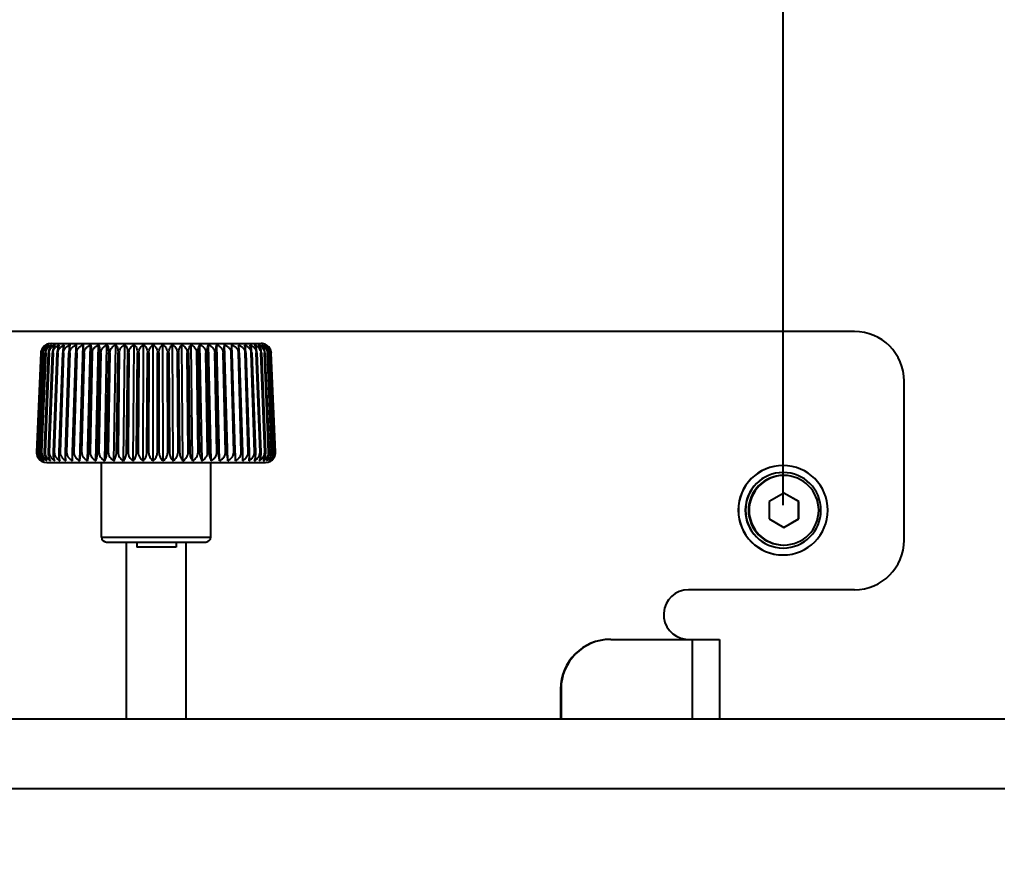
# Model space of a CAD drawing. Header units: millimetres. Extents: x 0 to 841, y 0 to 594.
# Drawn here: x 164.6 to 263, y 356.2 to 440.4 of the extents above; entities that cross this region are included whole.
import ezdxf

# ---------------------------------------------------------------- set-up
doc = ezdxf.new("R2010")
doc.units = ezdxf.units.MM
doc.header["$LTSCALE"] = 46.255
doc.layers.get('0').update_dxf_attribs({"linetype": 'CONTINUOUS'})
doc.layers.add('3_ALL_AXIS', color=7, linetype='CONTINUOUS')
doc.styles.get("Standard").update_dxf_attribs({"font": 'txt', "width": 0.8})
doc.dimstyles.new('DIMSTYLE_2', dxfattribs={"dimtxt": 2.5, "dimasz": 2.5, "dimexe": 2, "dimexo": 0.5, "dimtad": 1, "dimdec": 3, "dimdsep": 46, "dimtxsty": 'STANDARD', "dimblk": 'OPEN', "dimblk1": 'OPEN', "dimblk2": 'OPEN', "dimcen": 0.09, "dimadec": 0, "dimazin": 0, "dimtp": 0.5, "dimtm": 0.5, "dimtfac": 1, "dimtdec": 3, "dimtofl": 0, "dimtmove": 0, "dimatfit": 3, "dimldrblk": 'OPEN', "dimfxl": 1, "dimtolj": 1, "dimarcsym": 0})

# ---------------------------------------------------------------- blocks, each defined once
blk = doc.blocks.new('_OPEN')
at = {"color": 0, "linetype": 'BYBLOCK'}
for p, q in [((0, 0), (-1, 0.2)), ((-1, -0.2), (0, 0)), ((-1, 0), (0, 0))]:
    blk.add_line(p, q, dxfattribs=at)
blk = doc.blocks.new('*D1')
at = {"color": 2, "linetype": 'CONTINUOUS'}
for p, q in [((99.41, 256.965), (99.41, 468.591)), ((241.389, 391.465), (241.389, 468.591)), ((99.41, 466.591), (170.399, 466.591)), ((241.389, 466.591), (170.399, 466.591))]:
    blk.add_line(p, q, dxfattribs=at)
at = {"color": 2, "linetype": 'CONTINUOUS', "xscale": 2.5, "yscale": 2.5, "zscale": 2.5, "rotation": 180}
blk.add_blockref('_OPEN', (99.41, 466.591), dxfattribs=at)
at = {"color": 2, "linetype": 'CONTINUOUS', "xscale": 2.5, "yscale": 2.5, "zscale": 2.5}
blk.add_blockref('_OPEN', (241.389, 466.591), dxfattribs=at)
at = {"color": 2, "linetype": 'CONTINUOUS', "insert": (168.399, 469.716), "char_height": 2.5, "width": 10, "attachment_point": 2, "line_spacing_factor": 0.9}
blk.add_mtext('142\\P[5.6]', dxfattribs=at)
blk = doc.blocks.new('*D7')
at = {"color": 2, "linetype": 'CONTINUOUS'}
for p, q in [((117.517, 436.465), (24.788, 436.465)), ((26.788, 436.465), (26.788, 298.715)), ((26.788, 160.965), (26.788, 298.715)), ((209.211, 160.965), (24.788, 160.965))]:
    blk.add_line(p, q, dxfattribs=at)
at = {"color": 2, "linetype": 'CONTINUOUS', "xscale": 2.5, "yscale": 2.5, "zscale": 2.5}
for p, rotation in [((26.788, 436.465), 90), ((26.788, 160.965), 270)]:
    blk.add_blockref('_OPEN', p, dxfattribs=dict(at, rotation=rotation))
at = {"color": 2, "linetype": 'CONTINUOUS', "insert": (23.663, 297.715), "char_height": 2.5, "width": 12, "attachment_point": 2, "rotation": 90, "line_spacing_factor": 0.9}
blk.add_mtext('275,5\\P[10.8]', dxfattribs=at)

msp = doc.modelspace()

# ---------------------------------------------------------------- linework, layer by layer
at = {"color": 7, "linetype": 'CONTINUOUS'}
for p, q in [((248.57357, 408.96521), (126.06425, 408.96521)), ((167.7257, 407.76521), (188.86324, 407.76521)), ((170.6138, 395.95487), (170.95138, 407.62353)), ((171.39967, 395.95487), (171.70271, 407.62353)), ((172.238, 395.95487), (172.5042, 407.62353)), ((173.12243, 395.95487), (173.34975, 407.62353)), ((174.04622, 395.95487), (174.23294, 407.62353)), ((175.00234, 395.95487), (175.14704, 407.62353)), ((175.98352, 395.95487), (176.08509, 407.62353)), ((176.98229, 395.95487), (177.03996, 407.62353)), ((177.99104, 395.95487), (178.00438, 407.62353)), ((179.0021, 395.95487), (178.971, 407.62353)), ((180.00778, 395.95487), (179.93248, 407.62353)), ((181.00042, 395.95487), (180.88148, 407.62353)), ((181.97246, 395.95487), (181.8108, 407.62353)), ((182.91651, 395.95487), (182.71336, 407.62353)), ((183.82538, 395.95487), (183.58229, 407.62353)), ((184.69217, 395.95487), (184.41097, 407.62353)), ((185.51026, 395.95487), (185.19311, 407.62353)), ((186.27343, 395.95487), (185.92274, 407.62353)), ((166.29071, 396.80883), (166.72747, 406.80883)), ((166.72968, 406.80883), (166.29357, 396.80883)), ((166.34751, 396.80883), (166.78359, 406.80883)), ((166.79678, 406.80883), (166.36463, 396.80883)), ((166.49524, 396.80883), (166.9273, 406.80883)), ((166.95139, 406.80883), (166.52649, 396.80883)), ((166.72747, 406.80883), (166.72968, 406.80883)), ((166.73276, 396.80883), (167.15753, 406.80883)), ((167.19232, 406.80883), (166.7779, 396.80883)), ((166.78359, 406.80883), (166.79678, 406.80883)), ((166.9273, 406.80883), (166.95139, 406.80883)), ((167.05828, 396.80883), (167.47251, 406.80883)), ((167.51775, 406.80883), (167.11697, 396.80883)), ((167.15753, 406.80883), (167.19232, 406.80883)), ((167.46931, 396.80883), (167.86986, 406.80883)), ((167.47251, 406.80883), (167.51775, 406.80883)), ((167.9252, 406.80883), (167.5411, 396.80883)), ((167.86986, 406.80883), (167.9252, 406.80883)), ((167.96273, 396.80883), (168.34654, 406.80883)), ((168.41156, 406.80883), (168.04707, 396.80883)), ((168.34654, 406.80883), (168.41156, 406.80883)), ((168.53477, 396.80883), (168.89894, 406.80883)), ((168.97314, 406.80883), (168.63103, 396.80883)), ((168.89894, 406.80883), (168.97314, 406.80883)), ((169.1811, 396.80883), (169.52284, 406.80883)), ((169.60566, 406.80883), (169.28854, 396.80883)), ((169.52284, 406.80883), (169.60566, 406.80883)), ((169.89678, 396.80883), (170.2135, 406.80883)), ((170.30431, 406.80883), (170.01458, 396.80883)), ((170.2135, 406.80883), (170.30431, 406.80883)), ((170.67637, 396.80883), (170.96565, 406.80883)), ((171.06376, 406.80883), (170.80364, 396.80883)), ((170.96565, 406.80883), (171.06376, 406.80883)), ((171.51395, 396.80883), (171.77359, 406.80883)), ((171.87825, 406.80883), (171.64971, 396.80883)), ((171.77359, 406.80883), (171.87825, 406.80883)), ((172.40312, 396.80883), (172.63115, 406.80883)), ((172.74156, 406.80883), (172.54635, 396.80883)), ((172.63115, 406.80883), (172.74156, 406.80883)), ((173.33714, 396.80883), (173.53182, 406.80883)), ((173.64714, 406.80883), (173.48674, 396.80883)), ((173.53182, 406.80883), (173.64714, 406.80883)), ((174.30888, 396.80883), (174.46873, 406.80883)), ((174.58809, 406.80883), (174.46372, 396.80883)), ((174.46873, 406.80883), (174.58809, 406.80883)), ((175.31095, 396.80883), (175.43475, 406.80883)), ((175.43475, 406.80883), (175.55724, 406.80883)), ((175.55724, 406.80883), (175.46985, 396.80883)), ((176.33573, 396.80883), (176.42255, 406.80883)), ((176.42255, 406.80883), (176.54723, 406.80883)), ((176.54723, 406.80883), (176.49748, 396.80883)), ((177.37542, 396.80883), (177.42458, 406.80883)), ((177.42458, 406.80883), (177.55051, 406.80883)), ((177.55051, 406.80883), (177.53878, 396.80883)), ((178.4221, 396.80883), (178.43324, 406.80883)), ((178.43324, 406.80883), (178.55946, 406.80883)), ((178.55946, 406.80883), (178.58584, 396.80883)), ((179.44084, 406.80883), (179.56639, 406.80883)), ((179.46781, 396.80883), (179.44084, 406.80883)), ((179.56639, 406.80883), (179.63068, 396.80883)), ((180.43972, 406.80883), (180.56364, 406.80883)), ((180.50459, 396.80883), (180.43972, 406.80883)), ((180.56364, 406.80883), (180.66535, 396.80883)), ((181.42227, 406.80883), (181.54362, 406.80883)), ((181.52455, 396.80883), (181.42227, 406.80883)), ((181.54362, 406.80883), (181.68197, 396.80883)), ((182.38102, 406.80883), (182.49887, 406.80883)), ((182.51993, 396.80883), (182.38102, 406.80883)), ((182.49887, 406.80883), (182.67282, 396.80883)), ((183.30866, 406.80883), (183.42212, 406.80883)), ((183.48315, 396.80883), (183.30866, 406.80883)), ((183.42212, 406.80883), (183.63034, 396.80883)), ((184.19815, 406.80883), (184.30635, 406.80883)), ((184.40688, 396.80883), (184.19815, 406.80883)), ((184.30635, 406.80883), (184.54725, 396.80883)), ((185.0427, 406.80883), (185.14483, 406.80883)), ((185.28409, 396.80883), (185.0427, 406.80883)), ((185.14483, 406.80883), (185.41658, 396.80883)), ((185.83589, 406.80883), (185.93117, 406.80883)), ((186.10811, 396.80883), (185.83589, 406.80883)), ((185.93117, 406.80883), (186.2317, 396.80883)), ((186.57169, 406.80883), (186.65939, 406.80883)), ((186.87265, 396.80883), (186.57169, 406.80883)), ((186.65939, 406.80883), (186.98641, 396.80883)), ((187.2445, 406.80883), (187.32394, 406.80883)), ((187.57192, 396.80883), (187.2445, 406.80883)), ((187.32394, 406.80883), (187.67498, 396.80883)), ((187.84919, 406.80883), (187.91978, 406.80883)), ((188.20058, 396.80883), (187.84919, 406.80883)), ((187.91978, 406.80883), (188.29215, 396.80883)), ((188.38116, 406.80883), (188.44237, 406.80883)), ((188.75384, 396.80883), (188.38116, 406.80883)), ((188.44237, 406.80883), (188.83324, 396.80883)), ((188.83637, 406.80883), (188.88772, 406.80883)), ((189.2275, 396.80883), (188.83637, 406.80883)), ((188.88772, 406.80883), (189.29411, 396.80883)), ((189.21135, 406.80883), (189.25245, 406.80883)), ((189.61796, 396.80883), (189.21135, 406.80883)), ((189.25245, 406.80883), (189.67128, 396.80883)), ((189.50324, 406.80883), (189.53378, 406.80883)), ((189.92224, 396.80883), (189.50324, 406.80883)), ((189.53378, 406.80883), (189.96186, 396.80883)), ((189.70983, 406.80883), (189.72958, 406.80883)), ((190.13802, 396.80883), (189.70983, 406.80883)), ((189.72958, 406.80883), (190.16364, 396.80883)), ((189.82954, 406.80883), (189.83835, 406.80883)), ((190.26367, 396.80883), (189.82954, 406.80883)), ((189.83835, 406.80883), (190.27509, 396.80883)), ((190.29822, 396.80883), (189.86146, 406.80883)), ((253.57281, 387.96521), (253.57281, 403.96521)), ((166.29071, 396.80883), (166.29357, 396.80883)), ((166.34751, 396.80883), (166.36463, 396.80883)), ((166.49524, 396.80883), (166.52649, 396.80883)), ((166.73276, 396.80883), (166.7779, 396.80883)), ((167.05828, 396.80883), (167.11697, 396.80883)), ((167.46931, 396.80883), (167.5411, 396.80883)), ((167.96273, 396.80883), (168.04707, 396.80883)), ((168.53477, 396.80883), (168.63103, 396.80883)), ((169.1811, 396.80883), (169.28854, 396.80883)), ((169.89678, 396.80883), (170.01458, 396.80883)), ((170.67637, 396.80883), (170.80364, 396.80883)), ((171.51395, 396.80883), (171.64971, 396.80883)), ((172.40312, 396.80883), (172.54635, 396.80883)), ((173.33714, 396.80883), (173.48674, 396.80883)), ((174.30888, 396.80883), (174.46372, 396.80883)), ((175.31095, 396.80883), (175.46985, 396.80883)), ((176.33573, 396.80883), (176.49748, 396.80883)), ((177.37542, 396.80883), (177.53878, 396.80883)), ((178.4221, 396.80883), (178.58584, 396.80883)), ((179.46781, 396.80883), (179.63068, 396.80883)), ((180.50459, 396.80883), (180.66535, 396.80883)), ((181.52455, 396.80883), (181.68197, 396.80883)), ((182.51993, 396.80883), (182.67282, 396.80883)), ((183.48315, 396.80883), (183.63034, 396.80883)), ((184.40688, 396.80883), (184.54725, 396.80883)), ((185.28409, 396.80883), (185.41658, 396.80883)), ((186.10811, 396.80883), (186.2317, 396.80883)), ((186.87265, 396.80883), (186.98641, 396.80883)), ((187.57192, 396.80883), (187.67498, 396.80883)), ((188.20058, 396.80883), (188.29215, 396.80883)), ((188.75384, 396.80883), (188.83324, 396.80883)), ((189.2275, 396.80883), (189.29411, 396.80883)), ((189.61796, 396.80883), (189.67128, 396.80883)), ((189.92224, 396.80883), (189.96186, 396.80883)), ((190.13802, 396.80883), (190.16364, 396.80883)), ((190.26367, 396.80883), (190.27509, 396.80883)), ((167.28909, 395.76521), (189.29959, 395.76521)), ((241.47589, 392.69726), (239.97612, 391.83123)), ((242.93726, 391.83123), (241.45669, 392.68617)), ((242.97566, 391.83123), (241.47589, 392.69726)), ((239.97612, 391.83123), (239.97612, 390.09918)), ((242.93726, 390.09918), (242.93726, 391.83123)), ((242.97566, 391.83123), (242.93726, 391.83123)), ((242.97566, 390.09918), (242.97566, 391.83123)), ((239.97612, 390.09918), (241.47589, 389.23316)), ((241.45669, 389.24424), (242.93726, 390.09918)), ((241.47589, 389.23316), (242.97566, 390.09918)), ((242.97566, 390.09918), (242.93726, 390.09918)), ((172.79447, 388.26521), (183.79447, 388.26521)), ((173.29448, 387.76521), (183.29446, 387.76521)), ((176.34972, 387.76521), (176.34972, 387.26521)), ((180.31775, 387.76521), (180.31775, 387.26521)), ((180.31775, 387.26521), (176.34972, 387.26521)), ((248.57357, 382.96521), (231.87611, 382.96521)), ((224.04932, 377.96521), (234.99921, 377.96521)), ((231.57616, 377.96521), (231.57616, 377.98327)), ((232.24807, 377.96521), (232.24807, 369.96521)), ((234.99921, 377.96521), (234.99921, 369.96521)), ((219.00645, 372.96521), (219.00645, 369.96521)), ((219.05009, 372.96521), (219.00645, 372.96521)), ((219.05009, 372.96521), (219.05009, 369.96521)), ((120.97522, 369.96521), (394.15741, 369.96521)), ((121.27191, 362.96521), (394.23033, 362.96521))]:
    msp.add_line(p, q, dxfattribs=at)
for centre, radius, start, end in [((248.57314, 403.96563), 4.99962, 359.9951363, 89.9951356), ((167.72569, 406.76521), 1, 90, 146.0674703), ((188.86324, 406.76521), 1, 58.4027778, 90), ((188.87942, 406.77601), 0.98055, 33.9178827, 59.8065526), ((167.28908, 396.76521), 1, 207.4697566, 270), ((189.29985, 396.76521), 1, 270, 332.5302434), ((189.31928, 396.75487), 0.978, 305.1157946, 332.5689546), ((241.37505, 390.96559), 4.49966, 90.0048682, 180.0048529), ((241.38901, 390.96559), 4.49966, 90.0048682, 180.0048529), ((241.38895, 390.96553), 3.79971, 90.0048682, 180.0048529), ((241.4064, 390.96553), 3.79971, 90.0048598, 180.0048505), ((241.38824, 390.96559), 4.49966, 359.9951459, 89.9951331), ((241.40576, 390.96553), 3.79971, 359.9951495, 89.9951402), ((241.40638, 390.9655), 3.49973, 90.0048598, 180.0048505), ((241.37505, 390.96483), 4.49966, 179.9951398, 269.9951392), ((241.38901, 390.96483), 4.49966, 179.9951398, 269.9951392), ((241.38895, 390.96489), 3.79971, 179.9951398, 269.9951392), ((241.4064, 390.96489), 3.79971, 179.9951495, 269.9951402), ((241.40638, 390.96491), 3.49973, 179.9951495, 269.9951402), ((241.38824, 390.96483), 4.49966, 270.0048608, 0.0048602), ((241.40576, 390.96489), 3.79971, 270.0048598, 0.0048505), ((173.29447, 388.26521), 0.5, 180, 269.9999984), ((183.29447, 388.26521), 0.5, 270.0000016, 360), ((248.57314, 387.96478), 4.99962, 270.0048644, 0.0048637), ((231.87653, 380.4652), 2.50007, 90.0095193, 263.0994694), ((224.00612, 372.96563), 4.99962, 90.0048644, 180.0048637), ((224.04975, 372.96563), 4.99962, 90.0048644, 180.0048637), ((231.8777, 380.49334), 2.52812, 263.1498063, 269.3398763)]:
    msp.add_arc(centre, radius, start, end, dxfattribs=at)
for points, knots in [([(166.72968, 406.80883), (166.73363, 406.89937), (166.76621, 407.07598), (166.88062, 407.30962), (167.0401, 407.49468), (167.16769, 407.58647), (167.23325, 407.62353)], [0, 0, 0, 0, 0.27253482, 0.53186607, 0.77352165, 1, 1, 1, 1]), ([(167.23325, 407.62353), (167.17429, 407.58598), (167.05944, 407.49238), (166.91801, 407.30677), (166.81669, 407.07375), (166.78752, 406.89912), (166.78359, 406.80883)], [0, 0, 0, 0, 0.21737228, 0.45600947, 0.71897166, 1, 1, 1, 1]), ([(166.79678, 406.80883), (166.8007, 406.89953), (166.82719, 407.03475), (166.89897, 407.19848), (166.98844, 407.34401), (167.12906, 407.49603), (167.26457, 407.58673), (167.3343, 407.62353)], [0, 0, 0, 0, 0.26705189, 0.39751846, 0.52463528, 0.7680786, 1, 1, 1, 1]), ([(167.3343, 407.62353), (167.28056, 407.58552), (167.17598, 407.49037), (167.04887, 407.30454), (166.95774, 407.07214), (166.93119, 406.89893), (166.9273, 406.80883)], [0, 0, 0, 0, 0.21001355, 0.44634561, 0.71226693, 1, 1, 1, 1]), ([(166.95139, 406.80883), (166.95525, 406.89968), (166.99197, 407.07886), (167.1221, 407.31294), (167.30286, 407.49705), (167.44535, 407.58694), (167.51877, 407.62353)], [0, 0, 0, 0, 0.26257607, 0.51780789, 0.76312163, 1, 1, 1, 1]), ([(167.51877, 407.62353), (167.47065, 407.58493), (167.37731, 407.48804), (167.26553, 407.30221), (167.18514, 407.07056), (167.16135, 406.89874), (167.15753, 406.80883)], [0, 0, 0, 0, 0.2020661, 0.43604722, 0.70518434, 1, 1, 1, 1]), ([(167.19232, 406.80883), (167.19422, 406.8546), (167.20573, 406.94577), (167.25768, 407.11951), (167.37095, 407.3144), (167.5602, 407.49787), (167.70864, 407.5871), (167.78525, 407.62353)], [0, 0, 0, 0, 0.12999994, 0.25928293, 0.51270747, 0.75928251, 1, 1, 1, 1]), ([(167.78525, 407.62353), (167.74316, 407.58419), (167.66206, 407.48542), (167.56641, 407.29985), (167.49719, 407.06906), (167.47623, 406.89856), (167.47251, 406.80883)], [0, 0, 0, 0, 0.19375562, 0.42542552, 0.69794143, 1, 1, 1, 1]), ([(167.51775, 406.80883), (167.51959, 406.85462), (167.53131, 406.94592), (167.58499, 407.12014), (167.70283, 407.31549), (167.89908, 407.49855), (168.05245, 407.58722), (168.13171, 407.62353)], [0, 0, 0, 0, 0.12825699, 0.25608688, 0.50820681, 0.7559905, 1, 1, 1, 1]), ([(168.13171, 407.62353), (168.09609, 407.58329), (168.02822, 407.48264), (167.94926, 407.29762), (167.8915, 407.06772), (167.87345, 406.8984), (167.86986, 406.80883)], [0, 0, 0, 0, 0.18534948, 0.41486263, 0.69080526, 1, 1, 1, 1]), ([(167.9252, 406.80883), (167.92696, 406.85462), (167.93879, 406.94604), (167.99377, 407.12064), (168.11517, 407.31635), (168.31691, 407.49906), (168.47415, 407.58732), (168.55551, 407.62353)], [0, 0, 0, 0, 0.12689787, 0.25358885, 0.50468507, 0.75341683, 1, 1, 1, 1]), ([(168.55551, 407.62353), (168.52687, 407.58222), (168.47315, 407.47986), (168.41118, 407.2956), (168.36508, 407.06655), (168.34998, 406.89825), (168.34654, 406.80883)], [0, 0, 0, 0, 0.17738714, 0.40499662, 0.68418619, 1, 1, 1, 1]), ([(168.41156, 406.80883), (168.41323, 406.85463), (168.42507, 406.94611), (168.4671, 407.07762), (168.53064, 407.19992), (168.63903, 407.3471), (168.81055, 407.49955), (168.97055, 407.58738), (169.05344, 407.62353)], [0, 0, 0, 0, 0.12582673, 0.2515952, 0.37718498, 0.50250456, 0.75173021, 1, 1, 1, 1]), ([(169.05344, 407.62353), (169.03236, 407.58109), (168.99354, 407.47737), (168.94864, 407.29393), (168.91431, 407.06562), (168.90219, 406.89813), (168.89894, 406.80883)], [0, 0, 0, 0, 0.17047603, 0.39654052, 0.67854077, 1, 1, 1, 1]), ([(168.97314, 406.80883), (168.97471, 406.85462), (168.98646, 406.94615), (169.02874, 407.0777), (169.09286, 407.20001), (169.20246, 407.34731), (169.37612, 407.49979), (169.53784, 407.58742), (169.62169, 407.62353)], [0, 0, 0, 0, 0.12522726, 0.25047515, 0.37571026, 0.50089077, 0.75052173, 1, 1, 1, 1]), ([(169.62169, 407.62353), (169.60883, 407.58008), (169.58535, 407.47551), (169.55749, 407.29272), (169.535, 407.06495), (169.52589, 406.89803), (169.52284, 406.80883)], [0, 0, 0, 0, 0.16533273, 0.39029166, 0.67436786, 1, 1, 1, 1]), ([(169.60566, 406.80883), (169.60711, 406.85462), (169.61869, 406.94616), (169.66088, 407.07773), (169.72508, 407.20006), (169.83501, 407.34742), (170.00941, 407.49991), (170.17175, 407.58745), (170.25595, 407.62353)], [0, 0, 0, 0, 0.12501962, 0.25005905, 0.37513823, 0.50024886, 0.75002975, 1, 1, 1, 1]), ([(170.25595, 407.62353), (170.25185, 407.57949), (170.24386, 407.47454), (170.22778, 407.20305), (170.21877, 406.97547), (170.2135, 406.80883)], [0, 0, 0, 0, 0.16262021, 0.38696793, 1, 1, 1, 1]), ([(170.30431, 406.80883), (170.30563, 406.85461), (170.31694, 406.94612), (170.3587, 407.0777), (170.42247, 407.20004), (170.53182, 407.34739), (170.70554, 407.4999), (170.86742, 407.58745), (170.95138, 407.62353)], [0, 0, 0, 0, 0.12518866, 0.25032651, 0.37543951, 0.50053308, 0.75018819, 1, 1, 1, 1]), ([(170.95138, 407.62353), (170.95624, 407.57957), (170.96381, 407.47461), (170.97001, 407.29206), (170.97124, 407.0645), (170.96823, 406.89792), (170.96565, 406.80883)], [0, 0, 0, 0, 0.16274098, 0.38699463, 0.67203705, 1, 1, 1, 1]), ([(171.06376, 406.80883), (171.06495, 406.85459), (171.07589, 406.94604), (171.1169, 407.07761), (171.17973, 407.19995), (171.28761, 407.34723), (171.45925, 407.49977), (171.61956, 407.58743), (171.70271, 407.62353)], [0, 0, 0, 0, 0.12574032, 0.25128707, 0.37662847, 0.50176439, 0.75102375, 1, 1, 1, 1]), ([(171.70271, 407.62353), (171.71626, 407.58028), (171.73939, 407.47571), (171.76268, 407.29268), (171.77583, 407.06473), (171.7759, 406.89791), (171.77359, 406.80883)], [0, 0, 0, 0, 0.16571434, 0.39040661, 0.67416959, 1, 1, 1, 1]), ([(171.87825, 406.80883), (171.87929, 406.85457), (171.88978, 406.94593), (171.9297, 407.07745), (171.99111, 407.1998), (172.09662, 407.34694), (172.26479, 407.4995), (172.42246, 407.58739), (172.5042, 407.62353)], [0, 0, 0, 0, 0.12667628, 0.25294568, 0.37871414, 0.50395516, 0.75254875, 1, 1, 1, 1]), ([(172.5042, 407.62353), (172.52585, 407.58137), (172.56442, 407.47773), (172.60488, 407.2939), (172.63002, 407.06527), (172.63318, 406.89794), (172.63115, 406.80883)], [0, 0, 0, 0, 0.17107674, 0.396732, 0.67823134, 1, 1, 1, 1]), ([(172.74156, 406.80883), (172.74246, 406.85454), (172.75241, 406.94577), (172.79092, 407.07725), (172.85042, 407.19959), (172.9527, 407.34652), (173.11603, 407.4991), (173.26999, 407.58732), (173.34975, 407.62353)], [0, 0, 0, 0, 0.12799846, 0.25530861, 0.3817087, 0.50712294, 0.75478187, 1, 1, 1, 1]), ([(173.34975, 407.62353), (173.37886, 407.58254), (173.43239, 407.48035), (173.49012, 407.29559), (173.52726, 407.06609), (173.53355, 406.898), (173.53182, 406.80883)], [0, 0, 0, 0, 0.1782093, 0.40530737, 0.68381677, 1, 1, 1, 1]), ([(173.64714, 406.80883), (173.64787, 406.85451), (173.65721, 406.94559), (173.69401, 407.07699), (173.75114, 407.19931), (173.84935, 407.34595), (174.00651, 407.49853), (174.15571, 407.58723), (174.23294, 407.62353)], [0, 0, 0, 0, 0.1297081, 0.25838169, 0.38562526, 0.51128822, 0.7577469, 1, 1, 1, 1]), ([(174.23294, 407.62353), (174.26892, 407.58361), (174.33662, 407.48325), (174.41162, 407.29765), (174.46072, 407.06717), (174.47015, 406.89809), (174.46873, 406.80883)], [0, 0, 0, 0, 0.18636903, 0.41531377, 0.69042011, 1, 1, 1, 1]), ([(174.58809, 406.80883), (174.58921, 406.89934), (174.62129, 407.0787), (174.74853, 407.31352), (174.92941, 407.49771), (175.07287, 407.58709), (175.14704, 407.62353)], [0, 0, 0, 0, 0.26169946, 0.51568375, 0.76106725, 1, 1, 1, 1]), ([(175.14704, 407.62353), (175.23903, 407.53878), (175.32658, 407.39101), (175.38966, 407.19589), (175.42616, 407.02977), (175.43586, 406.8982), (175.43475, 406.80883)], [0, 0, 0, 0, 0.4242685, 0.55564192, 0.69682455, 1, 1, 1, 1]), ([(175.55724, 406.80883), (175.55764, 406.85445), (175.56554, 406.94516), (175.59808, 407.07634), (175.64916, 407.19859), (175.73689, 407.3444), (175.87785, 407.49682), (176.0145, 407.58692), (176.08509, 407.62353)], [0, 0, 0, 0, 0.13428192, 0.26666189, 0.3962588, 0.52268376, 0.76597901, 1, 1, 1, 1]), ([(176.08509, 407.62353), (176.13343, 407.58521), (176.22656, 407.48877), (176.335, 407.30236), (176.40758, 407.06992), (176.42332, 406.89834), (176.42255, 406.80883)], [0, 0, 0, 0, 0.20337206, 0.43678782, 0.70487199, 1, 1, 1, 1]), ([(176.54723, 406.80883), (176.54768, 406.89897), (176.57438, 407.07574), (176.6849, 407.3103), (176.8445, 407.49558), (176.97343, 407.5867), (177.03996, 407.62353)], [0, 0, 0, 0, 0.27148597, 0.52928012, 0.77097758, 1, 1, 1, 1]), ([(177.03996, 407.62353), (177.09388, 407.58576), (177.19821, 407.4911), (177.32228, 407.30475), (177.40615, 407.0715), (177.42502, 406.8985), (177.42458, 406.80883)], [0, 0, 0, 0, 0.21139637, 0.44720555, 0.71202115, 1, 1, 1, 1]), ([(177.55051, 406.80883), (177.55062, 406.89879), (177.57439, 407.07412), (177.67521, 407.30832), (177.82213, 407.49411), (177.94236, 407.58641), (178.00438, 407.62353)], [0, 0, 0, 0, 0.27737904, 0.53759739, 0.77713784, 1, 1, 1, 1]), ([(178.00438, 407.62353), (178.06348, 407.5862), (178.17804, 407.49308), (178.31673, 407.30704), (178.41139, 407.07313), (178.43334, 406.89868), (178.43324, 406.80883)], [0, 0, 0, 0, 0.21878466, 0.45695624, 0.71879806, 1, 1, 1, 1]), ([(178.55946, 406.80883), (178.55922, 406.89861), (178.57995, 407.07248), (178.67036, 407.30614), (178.80334, 407.49233), (178.91392, 407.58604), (178.971, 407.62353)], [0, 0, 0, 0, 0.28385698, 0.54684927, 0.78408509, 1, 1, 1, 1]), ([(178.971, 407.62353), (179.03488, 407.58653), (179.1587, 407.49473), (179.31085, 407.30914), (179.41565, 407.07478), (179.4406, 406.89886), (179.44084, 406.80883)], [0, 0, 0, 0, 0.22542272, 0.46584682, 0.72505309, 1, 1, 1, 1]), ([(179.56639, 406.80883), (179.56581, 406.89844), (179.58344, 407.07086), (179.66284, 407.3038), (179.78078, 407.4902), (179.88074, 407.58556), (179.93248, 407.62353)], [0, 0, 0, 0, 0.29080429, 0.55689555, 0.79174596, 1, 1, 1, 1]), ([(179.93248, 407.62353), (180.00069, 407.5868), (180.13283, 407.49609), (180.29713, 407.31103), (180.4113, 407.07637), (180.43913, 406.89905), (180.43972, 406.80883)], [0, 0, 0, 0, 0.23125911, 0.47376669, 0.73069031, 1, 1, 1, 1]), ([(180.56364, 406.80883), (180.56273, 406.89828), (180.57721, 407.06932), (180.64518, 407.30139), (180.74712, 407.48774), (180.83548, 407.58494), (180.88148, 407.62353)], [0, 0, 0, 0, 0.29804532, 0.56750191, 0.79997307, 1, 1, 1, 1]), ([(180.88148, 407.62353), (180.95356, 407.587), (181.09305, 407.49723), (181.23763, 407.34475), (181.3277, 407.19875), (181.38012, 407.07648), (181.4136, 406.94525), (181.4218, 406.85447), (181.42227, 406.80883)], [0, 0, 0, 0, 0.23591976, 0.47992527, 0.60616668, 0.73521999, 0.86675424, 1, 1, 1, 1]), ([(181.54362, 406.80883), (181.54238, 406.89815), (181.55385, 407.06822), (181.62256, 407.35186), (181.72356, 407.53737), (181.8108, 407.62353)], [0, 0, 0, 0, 0.30612804, 0.57982489, 1, 1, 1, 1]), ([(181.8108, 407.62353), (181.88627, 407.58715), (182.03216, 407.498), (182.2166, 407.31419), (182.32442, 407.11905), (182.37144, 406.94548), (182.38038, 406.85449), (182.38102, 406.80883)], [0, 0, 0, 0, 0.24030921, 0.4860944, 0.73925073, 0.86899119, 1, 1, 1, 1]), ([(182.49887, 406.80883), (182.49732, 406.89805), (182.50549, 407.06671), (182.54982, 407.29679), (182.61793, 407.48208), (182.68007, 407.5832), (182.71336, 407.62353)], [0, 0, 0, 0, 0.31231174, 0.58881015, 0.81697404, 1, 1, 1, 1]), ([(182.71336, 407.62353), (182.79167, 407.58727), (182.9429, 407.49878), (183.10268, 407.3462), (183.20262, 407.19943), (183.26075, 407.0771), (183.29827, 406.94567), (183.30786, 406.85453), (183.30866, 406.80883)], [0, 0, 0, 0, 0.24352837, 0.49049872, 0.61605265, 0.74293294, 0.8710222, 1, 1, 1, 1]), ([(183.42212, 406.80883), (183.42027, 406.89797), (183.42531, 407.06573), (183.45765, 407.29487), (183.50846, 407.47925), (183.55609, 407.58208), (183.58229, 407.62353)], [0, 0, 0, 0, 0.3185675, 0.59833924, 0.82480663, 1, 1, 1, 1]), ([(183.58229, 407.62353), (183.66291, 407.58735), (183.81848, 407.49928), (183.98391, 407.3467), (184.08758, 407.19968), (184.1479, 407.07734), (184.18702, 406.94584), (184.19719, 406.85455), (184.19815, 406.80883)], [0, 0, 0, 0, 0.24619753, 0.49426249, 0.6195989, 0.74572139, 0.8725768, 1, 1, 1, 1]), ([(184.30635, 406.80883), (184.30421, 406.89792), (184.30613, 407.06502), (184.32647, 407.29336), (184.36005, 407.47683), (184.39248, 407.58091), (184.41097, 407.62353)], [0, 0, 0, 0, 0.3236053, 0.60611623, 0.83132596, 1, 1, 1, 1]), ([(184.41097, 407.62353), (184.49334, 407.58741), (184.6522, 407.49963), (184.82192, 407.34707), (184.92848, 407.19987), (184.99052, 407.07752), (185.03091, 406.94598), (185.04159, 406.85458), (185.0427, 406.80883)], [0, 0, 0, 0, 0.24814479, 0.4970371, 0.62222831, 0.74780182, 0.87374428, 1, 1, 1, 1]), ([(185.14483, 406.80883), (185.14241, 406.89791), (185.14124, 407.0646), (185.14962, 407.29236), (185.16606, 407.47515), (185.18297, 407.57993), (185.19311, 407.62353)], [0, 0, 0, 0, 0.32693277, 0.61133735, 0.83578992, 1, 1, 1, 1]), ([(185.19311, 407.62353), (185.27665, 407.58744), (185.43772, 407.49984), (185.61036, 407.34731), (185.71893, 407.19999), (185.7822, 407.07765), (185.82355, 406.94608), (185.83465, 406.8546), (185.83589, 406.80883)], [0, 0, 0, 0, 0.24939211, 0.49884224, 0.62395398, 0.7491805, 0.87452628, 1, 1, 1, 1]), ([(185.93117, 406.80883), (185.92616, 406.97536), (185.92105, 407.20285), (185.92011, 407.47446), (185.92145, 407.57945), (185.92274, 407.62353)], [0, 0, 0, 0, 0.61342787, 0.83765662, 1, 1, 1, 1]), ([(185.92274, 407.62353), (186.00687, 407.58745), (186.16906, 407.49992), (186.34322, 407.34742), (186.45291, 407.20006), (186.51691, 407.07772), (186.55889, 406.94614), (186.57032, 406.85461), (186.57169, 406.80883)], [0, 0, 0, 0, 0.24995573, 0.49969357, 0.62478702, 0.74986333, 0.87492473, 1, 1, 1, 1]), ([(186.65939, 406.80883), (186.65647, 406.89798), (186.64918, 407.06469), (186.6338, 407.29225), (186.61616, 407.47481), (186.60196, 407.57966), (186.59431, 407.62353)], [0, 0, 0, 0, 0.32723908, 0.61209139, 0.83662104, 1, 1, 1, 1]), ([(186.59431, 407.62353), (186.67844, 407.58744), (186.84066, 407.49988), (187.01493, 407.3474), (187.12484, 407.20005), (187.18907, 407.07773), (187.23134, 406.94616), (187.243, 406.85462), (187.2445, 406.80883)], [0, 0, 0, 0, 0.2498452, 0.499601, 0.62473477, 0.74985446, 0.87494103, 1, 1, 1, 1]), ([(187.32394, 406.80883), (187.32081, 406.89806), (187.31049, 407.06518), (187.28327, 407.29314), (187.2486, 407.47616), (187.21894, 407.58045), (187.20272, 407.62353)], [0, 0, 0, 0, 0.32417046, 0.60752328, 0.8328677, 1, 1, 1, 1]), ([(187.20272, 407.62353), (187.28625, 407.58741), (187.44741, 407.49971), (187.62038, 407.34725), (187.72961, 407.19999), (187.79356, 407.07768), (187.83578, 406.94614), (187.84758, 406.85463), (187.84919, 406.80883)], [0, 0, 0, 0, 0.24906129, 0.49856722, 0.62379807, 0.74915469, 0.87457659, 1, 1, 1, 1]), ([(187.91978, 406.80883), (187.91646, 406.89818), (187.90314, 407.06596), (187.86409, 407.29455), (187.81236, 407.47831), (187.76751, 407.58154), (187.74333, 407.62353)], [0, 0, 0, 0, 0.31934981, 0.60029694, 0.82693062, 1, 1, 1, 1]), ([(187.74333, 407.62353), (187.82568, 407.58736), (187.98469, 407.49942), (188.15496, 407.34697), (188.2626, 407.19986), (188.32578, 407.07757), (188.36761, 406.94609), (188.37946, 406.85463), (188.38116, 406.80883)], [0, 0, 0, 0, 0.24760435, 0.4965906, 0.62198074, 0.74776571, 0.87382836, 1, 1, 1, 1]), ([(188.44237, 406.80883), (188.43887, 406.89831), (188.42258, 407.06699), (188.3718, 407.29638), (188.30301, 407.48095), (188.24353, 407.58266), (188.21203, 407.62353)], [0, 0, 0, 0, 0.3132554, 0.59118243, 0.8195157, 1, 1, 1, 1]), ([(188.21203, 407.62353), (188.29262, 407.58728), (188.44844, 407.49887), (188.64817, 407.31603), (188.76827, 407.12045), (188.82278, 406.946), (188.83458, 406.85462), (188.83637, 406.80883)], [0, 0, 0, 0, 0.24563831, 0.49402253, 0.74549545, 0.87260447, 1, 1, 1, 1]), ([(188.88772, 406.80883), (188.88407, 406.89847), (188.86485, 407.06824), (188.80248, 407.2985), (188.71679, 407.48377), (188.64351, 407.58367), (188.60525, 407.62353)], [0, 0, 0, 0, 0.30638102, 0.58096383, 0.81131647, 1, 1, 1, 1]), ([(188.60525, 407.62353), (188.68352, 407.58718), (188.83504, 407.4983), (189.02867, 407.31508), (189.1448, 407.1199), (189.19784, 406.94587), (189.20949, 406.85461), (189.21135, 406.80883)], [0, 0, 0, 0, 0.24277984, 0.49011104, 0.74271846, 0.8710918, 1, 1, 1, 1]), ([(189.25245, 406.80883), (189.24869, 406.89863), (189.22643, 407.06989), (189.13559, 407.35584), (189.01655, 407.53896), (188.92, 407.62353)], [0, 0, 0, 0, 0.29991743, 0.57175704, 1, 1, 1, 1]), ([(188.92, 407.62353), (188.9954, 407.58704), (189.14158, 407.49759), (189.32761, 407.31376), (189.46168, 407.07962), (189.49943, 406.89976), (189.50324, 406.80883)], [0, 0, 0, 0, 0.23939894, 0.48562962, 0.73987502, 1, 1, 1, 1]), ([(189.53378, 406.80883), (189.52993, 406.89882), (189.50502, 407.07119), (189.42028, 407.30315), (189.30226, 407.48901), (189.2043, 407.58518), (189.15389, 407.62353)], [0, 0, 0, 0, 0.29194882, 0.55977314, 0.79469479, 1, 1, 1, 1]), ([(189.15389, 407.62353), (189.22589, 407.58686), (189.36569, 407.4967), (189.5117, 407.34454), (189.60448, 407.19875), (189.65975, 407.0766), (189.69682, 406.9455), (189.70787, 406.85457), (189.70983, 406.80883)], [0, 0, 0, 0, 0.23470897, 0.47901288, 0.60572363, 0.73524219, 0.86700466, 1, 1, 1, 1]), ([(189.72958, 406.80883), (189.72566, 406.899), (189.69805, 407.07278), (189.60277, 407.30545), (189.46981, 407.49121), (189.361, 407.58572), (189.30512, 407.62353)], [0, 0, 0, 0, 0.28499649, 0.54969998, 0.78696395, 1, 1, 1, 1]), ([(189.30512, 407.62353), (189.37324, 407.58663), (189.50571, 407.49549), (189.67216, 407.31071), (189.79168, 407.07689), (189.8256, 406.89947), (189.82954, 406.80883)], [0, 0, 0, 0, 0.22992336, 0.47276706, 0.73073469, 1, 1, 1, 1]), ([(189.83835, 406.80883), (189.8344, 406.89919), (189.80422, 407.0744), (189.69901, 407.30762), (189.55217, 407.4931), (189.43349, 407.58614), (189.37256, 407.62353)], [0, 0, 0, 0, 0.27848563, 0.54034712, 0.77987698, 1, 1, 1, 1]), ([(166.89582, 407.32316), (166.84648, 407.24977), (166.76505, 407.08417), (166.73156, 406.9024), (166.72747, 406.80883)], [0, 0, 0, 0, 0.48562769, 1, 1, 1, 1]), ([(189.69312, 407.32316), (189.74246, 407.24977), (189.82389, 407.08417), (189.85737, 406.9024), (189.86146, 406.80883)], [0, 0, 0, 0, 0.48562769, 1, 1, 1, 1]), ([(166.40162, 396.30432), (166.36267, 396.37933), (166.30236, 396.54444), (166.28682, 396.71976), (166.29071, 396.80883)], [0, 0, 0, 0, 0.48664585, 1, 1, 1, 1]), ([(166.29357, 396.80883), (166.28962, 396.71828), (166.30673, 396.53959), (166.40048, 396.29713), (166.54336, 396.09934), (166.66258, 395.99723), (166.72473, 395.95487)], [0, 0, 0, 0, 0.27280221, 0.53209432, 0.77361382, 1, 1, 1, 1]), ([(166.72473, 395.95487), (166.66921, 395.9978), (166.56294, 396.10183), (166.43824, 396.29996), (166.35751, 396.54154), (166.34357, 396.71841), (166.34751, 396.80883)], [0, 0, 0, 0, 0.2176191, 0.45645143, 0.71936807, 1, 1, 1, 1]), ([(166.36463, 396.80883), (166.36071, 396.71818), (166.37544, 396.58135), (166.43295, 396.41242), (166.50962, 396.2604), (166.63674, 396.09785), (166.76407, 395.99692), (166.83043, 395.95487)], [0, 0, 0, 0, 0.26759978, 0.39808833, 0.52512214, 0.76827896, 1, 1, 1, 1]), ([(166.83043, 395.95487), (166.78014, 395.99834), (166.68426, 396.10395), (166.57377, 396.30212), (166.50296, 396.5429), (166.49134, 396.71849), (166.49524, 396.80883)], [0, 0, 0, 0, 0.2107007, 0.44756347, 0.71337271, 1, 1, 1, 1]), ([(166.52649, 396.80883), (166.52263, 396.71808), (166.54397, 396.5369), (166.65398, 396.2937), (166.81874, 396.09671), (166.95326, 395.99668), (167.02338, 395.95487)], [0, 0, 0, 0, 0.26328366, 0.51841448, 0.76335607, 1, 1, 1, 1]), ([(167.02338, 395.95487), (166.97873, 395.999), (166.89418, 396.10633), (166.79872, 396.3043), (166.73822, 396.54418), (166.72893, 396.71856), (166.73276, 396.80883)], [0, 0, 0, 0, 0.20341777, 0.438351, 0.70722897, 1, 1, 1, 1]), ([(166.7779, 396.80883), (166.77601, 396.76307), (166.77994, 396.6714), (166.81738, 396.49455), (166.91426, 396.29218), (167.08799, 396.09579), (167.22872, 395.99649), (167.30211, 395.95487)], [0, 0, 0, 0, 0.13052747, 0.26005572, 0.51334666, 0.75951137, 1, 1, 1, 1]), ([(167.30211, 395.95487), (167.26351, 395.9998), (167.19123, 396.1089), (167.11143, 396.30641), (167.06149, 396.54533), (167.05454, 396.71861), (167.05828, 396.80883)], [0, 0, 0, 0, 0.19602366, 0.4291512, 0.70116269, 1, 1, 1, 1]), ([(167.11697, 396.80883), (167.11513, 396.76306), (167.11951, 396.67125), (167.15912, 396.49392), (167.26108, 396.29101), (167.44239, 396.09505), (167.58834, 395.99635), (167.6645, 395.95487)], [0, 0, 0, 0, 0.12877442, 0.25683725, 0.50880625, 0.75618662, 1, 1, 1, 1]), ([(167.6645, 395.95487), (167.6324, 396.00073), (167.57329, 396.11151), (167.50953, 396.30835), (167.4703, 396.54632), (167.4657, 396.71865), (167.46931, 396.80883)], [0, 0, 0, 0, 0.18886755, 0.42039637, 0.69545881, 1, 1, 1, 1]), ([(167.5411, 396.80883), (167.53934, 396.76305), (167.54412, 396.67113), (167.57542, 396.53722), (167.62842, 396.41111), (167.72321, 396.25752), (167.87926, 396.09437), (168.02938, 395.99624), (168.10779, 395.95487)], [0, 0, 0, 0, 0.12726202, 0.25405863, 0.38018733, 0.50556914, 0.75375342, 1, 1, 1, 1]), ([(168.10779, 395.95487), (168.0827, 396.00175), (168.03751, 396.11396), (167.98997, 396.31001), (167.96155, 396.54711), (167.95927, 396.71867), (167.96273, 396.80883)], [0, 0, 0, 0, 0.18240306, 0.41262261, 0.69045198, 1, 1, 1, 1]), ([(168.04707, 396.80883), (168.0454, 396.76304), (168.05055, 396.67102), (168.08296, 396.53706), (168.13752, 396.41092), (168.23501, 396.25713), (168.39518, 396.09397), (168.5485, 395.99617), (168.6286, 395.95487)], [0, 0, 0, 0, 0.12618716, 0.25210886, 0.37768551, 0.50289415, 0.75183189, 1, 1, 1, 1]), ([(168.6286, 395.95487), (168.61106, 396.00274), (168.58035, 396.11601), (168.54906, 396.31129), (168.53147, 396.54768), (168.53149, 396.71867), (168.53477, 396.80883)], [0, 0, 0, 0, 0.17714705, 0.40640935, 0.68650101, 1, 1, 1, 1]), ([(168.63103, 396.80883), (168.62946, 396.76302), (168.63495, 396.67093), (168.66821, 396.53693), (168.7239, 396.41079), (168.82328, 396.25687), (168.98627, 396.09371), (169.14174, 395.99612), (169.22298, 395.95487)], [0, 0, 0, 0, 0.12545843, 0.2508052, 0.37603699, 0.50115223, 0.75060537, 1, 1, 1, 1]), ([(169.22298, 395.95487), (169.21349, 396.00352), (169.19758, 396.1174), (169.18249, 396.31212), (169.17571, 396.548), (169.17802, 396.71866), (169.1811, 396.80883)], [0, 0, 0, 0, 0.17360974, 0.40230752, 0.68393945, 1, 1, 1, 1]), ([(169.28854, 396.80883), (169.28708, 396.76301), (169.29286, 396.67088), (169.32669, 396.53687), (169.38308, 396.41074), (169.48353, 396.25677), (169.648, 396.09362), (169.80458, 395.99611), (169.8864, 395.95487)], [0, 0, 0, 0, 0.12507566, 0.25013716, 0.37520436, 0.50028614, 0.75001339, 1, 1, 1, 1]), ([(169.8864, 395.95487), (169.88531, 396.00388), (169.88428, 396.11797), (169.88588, 396.40267), (169.89138, 396.6383), (169.89678, 396.80883)], [0, 0, 0, 0, 0.172184, 0.40072967, 1, 1, 1, 1]), ([(170.01458, 396.80883), (170.01325, 396.763), (170.01927, 396.67085), (170.05342, 396.53686), (170.11005, 396.41074), (170.21074, 396.25679), (170.37535, 396.09367), (170.53198, 395.99612), (170.6138, 395.95487)], [0, 0, 0, 0, 0.12504054, 0.25011447, 0.3752188, 0.50034073, 0.75009965, 1, 1, 1, 1]), ([(170.6138, 395.95487), (170.62118, 396.00373), (170.63502, 396.11767), (170.65222, 396.31219), (170.66694, 396.54789), (170.67376, 396.71858), (170.67637, 396.80883)], [0, 0, 0, 0, 0.17302942, 0.4018299, 0.68380867, 1, 1, 1, 1]), ([(170.80364, 396.80883), (170.80245, 396.76299), (170.80867, 396.67086), (170.84284, 396.5369), (170.89927, 396.4108), (170.99938, 396.25694), (171.16279, 396.09385), (171.31841, 395.99616), (171.39967, 395.95487)], [0, 0, 0, 0, 0.12535258, 0.25073258, 0.37606673, 0.50129638, 0.75084499, 1, 1, 1, 1]), ([(171.39967, 395.95487), (171.41525, 396.0031), (171.44384, 396.11654), (171.47715, 396.31143), (171.50257, 396.54746), (171.5116, 396.71851), (171.51395, 396.80883)], [0, 0, 0, 0, 0.17602112, 0.40547147, 0.68624671, 1, 1, 1, 1]), ([(171.64971, 396.80883), (171.64866, 396.76298), (171.65504, 396.67088), (171.70008, 396.49286), (171.81127, 396.28955), (172.00428, 396.0943), (172.15788, 395.99622), (172.238, 395.95487)], [0, 0, 0, 0, 0.12610534, 0.2521784, 0.50278206, 0.75206627, 1, 1, 1, 1]), ([(172.238, 395.95487), (172.26132, 396.0022), (172.30439, 396.11473), (172.35379, 396.31023), (172.38985, 396.54681), (172.40106, 396.71844), (172.40312, 396.80883)], [0, 0, 0, 0, 0.18084406, 0.41132135, 0.69010071, 1, 1, 1, 1]), ([(172.54635, 396.80883), (172.54546, 396.76297), (172.55192, 396.67095), (172.59624, 396.49323), (172.70482, 396.29027), (172.89351, 396.09477), (173.044, 395.99632), (173.12243, 395.95487)], [0, 0, 0, 0, 0.12710767, 0.25407002, 0.50555356, 0.75414547, 1, 1, 1, 1]), ([(173.12243, 395.95487), (173.15294, 396.00121), (173.21001, 396.11245), (173.27541, 396.30864), (173.32202, 396.54595), (173.33537, 396.71835), (173.33714, 396.80883)], [0, 0, 0, 0, 0.1869643, 0.41878958, 0.69502813, 1, 1, 1, 1]), ([(173.48674, 396.80883), (173.486, 396.76297), (173.49251, 396.67104), (173.53574, 396.49371), (173.64077, 396.29122), (173.82368, 396.09541), (173.97003, 395.99645), (174.04622, 395.95487)], [0, 0, 0, 0, 0.12845263, 0.25659474, 0.50923246, 0.75690044, 1, 1, 1, 1]), ([(174.04622, 395.95487), (174.0834, 396.00026), (174.15375, 396.10995), (174.23497, 396.30678), (174.29197, 396.5449), (174.30743, 396.71826), (174.30888, 396.80883)], [0, 0, 0, 0, 0.19388041, 0.42731626, 0.70067344, 1, 1, 1, 1]), ([(174.46372, 396.80883), (174.46258, 396.71759), (174.4908, 396.53519), (174.61204, 396.29254), (174.78773, 396.09619), (174.92891, 395.99661), (175.00234, 395.95487)], [0, 0, 0, 0, 0.25911885, 0.51340402, 0.76013528, 1, 1, 1, 1]), ([(175.00234, 395.95487), (175.096, 396.05105), (175.20884, 396.24606), (175.29222, 396.5435), (175.30983, 396.71816), (175.31095, 396.80883)], [0, 0, 0, 0, 0.43514793, 0.70606447, 1, 1, 1, 1]), ([(175.46985, 396.80883), (175.46905, 396.71765), (175.4961, 396.53631), (175.61126, 396.29393), (175.77833, 396.09721), (175.91337, 395.99683), (175.98352, 395.95487)], [0, 0, 0, 0, 0.26293548, 0.51892659, 0.76428411, 1, 1, 1, 1]), ([(175.98352, 395.95487), (176.03267, 395.99872), (176.12697, 396.10504), (176.23845, 396.30262), (176.31546, 396.54242), (176.33494, 396.71806), (176.33573, 396.80883)], [0, 0, 0, 0, 0.20836286, 0.44550225, 0.71281967, 1, 1, 1, 1]), ([(176.49748, 396.80883), (176.49702, 396.71772), (176.51658, 396.58089), (176.57866, 396.41237), (176.65878, 396.26056), (176.78801, 396.09842), (176.91589, 395.99709), (176.98229, 395.95487)], [0, 0, 0, 0, 0.26719011, 0.39807672, 0.5255972, 0.76925185, 1, 1, 1, 1]), ([(176.98229, 395.95487), (177.03678, 395.99814), (177.14165, 396.10287), (177.26716, 396.3005), (177.35361, 396.54107), (177.37497, 396.71796), (177.37542, 396.80883)], [0, 0, 0, 0, 0.21530102, 0.45437644, 0.71880648, 1, 1, 1, 1]), ([(177.53878, 396.80883), (177.53868, 396.71781), (177.56282, 396.53887), (177.66318, 396.29732), (177.80907, 396.09995), (177.92887, 395.99743), (177.99104, 395.95487)], [0, 0, 0, 0, 0.2723002, 0.5325531, 0.77462338, 1, 1, 1, 1]), ([(177.99104, 395.95487), (178.05046, 395.99767), (178.16495, 396.10096), (178.30353, 396.29847), (178.39886, 396.53969), (178.422, 396.71786), (178.4221, 396.80883)], [0, 0, 0, 0, 0.22176977, 0.46274342, 0.72448908, 1, 1, 1, 1]), ([(178.58584, 396.80883), (178.58608, 396.7179), (178.60852, 396.54024), (178.70037, 396.29927), (178.83385, 396.10169), (178.9446, 395.99784), (179.0021, 395.95487)], [0, 0, 0, 0, 0.27773865, 0.54053016, 0.78075296, 1, 1, 1, 1]), ([(179.0021, 395.95487), (179.06602, 395.99729), (179.18918, 396.09932), (179.3397, 396.29658), (179.44328, 396.53833), (179.46806, 396.71777), (179.46781, 396.80883)], [0, 0, 0, 0, 0.22765649, 0.47043368, 0.72974461, 1, 1, 1, 1]), ([(179.63068, 396.80883), (179.63126, 396.718), (179.65188, 396.54161), (179.73461, 396.30134), (179.85462, 396.10371), (179.95538, 395.99836), (180.00778, 395.95487)], [0, 0, 0, 0, 0.28356014, 0.54912432, 0.78742627, 1, 1, 1, 1]), ([(180.00778, 395.95487), (180.07573, 395.99698), (180.20659, 396.0979), (180.33943, 396.26017), (180.42168, 396.41222), (180.48521, 396.58063), (180.50518, 396.71769), (180.50459, 396.80883)], [0, 0, 0, 0, 0.23275817, 0.47705387, 0.60433795, 0.7346461, 1, 1, 1, 1]), ([(180.66535, 396.80883), (180.66627, 396.7181), (180.6851, 396.54275), (180.77625, 396.24304), (180.90013, 396.04922), (181.00042, 395.95487)], [0, 0, 0, 0, 0.29031074, 0.55946087, 1, 1, 1, 1]), ([(181.00042, 395.95487), (181.07194, 395.99674), (181.20956, 396.09678), (181.38024, 396.29334), (181.49794, 396.53584), (181.52548, 396.71762), (181.52455, 396.80883)], [0, 0, 0, 0, 0.23745793, 0.48338871, 0.73866397, 1, 1, 1, 1]), ([(181.68197, 396.80883), (181.68322, 396.7182), (181.69992, 396.5442), (181.76305, 396.30557), (181.85359, 396.10843), (181.9315, 395.99974), (181.97246, 395.95487)], [0, 0, 0, 0, 0.29573696, 0.56728493, 0.80178222, 1, 1, 1, 1]), ([(181.97246, 395.95487), (182.04706, 395.99654), (182.19043, 396.09588), (182.36918, 396.2919), (182.47166, 396.49406), (182.51406, 396.6711), (182.52057, 396.76297), (182.51993, 396.80883)], [0, 0, 0, 0, 0.24112, 0.4881271, 0.74158935, 0.87057814, 1, 1, 1, 1]), ([(182.67282, 396.80883), (182.67439, 396.7183), (182.68901, 396.54534), (182.74188, 396.30755), (182.81681, 396.11096), (182.88194, 396.00063), (182.91651, 395.95487)], [0, 0, 0, 0, 0.30164833, 0.57618563, 0.80895035, 1, 1, 1, 1]), ([(182.91651, 395.95487), (182.99366, 395.99639), (183.14179, 396.09514), (183.32719, 396.29081), (183.43375, 396.4935), (183.47745, 396.671), (183.48395, 396.76297), (183.48315, 396.80883)], [0, 0, 0, 0, 0.24428322, 0.49234804, 0.74449076, 0.87212624, 1, 1, 1, 1]), ([(183.63034, 396.80883), (183.63222, 396.71839), (183.64473, 396.54632), (183.68713, 396.30932), (183.74614, 396.1134), (183.79769, 396.00161), (183.82538, 395.95487)], [0, 0, 0, 0, 0.30704907, 0.58435684, 0.81560756, 1, 1, 1, 1]), ([(183.82538, 395.95487), (183.90456, 395.99628), (184.05641, 396.09457), (184.24701, 396.28995), (184.35675, 396.49306), (184.4014, 396.67092), (184.40784, 396.76298), (184.40688, 396.80883)], [0, 0, 0, 0, 0.24676688, 0.49566389, 0.74676288, 0.87333456, 1, 1, 1, 1]), ([(184.54725, 396.80883), (184.54943, 396.71847), (184.55977, 396.5471), (184.59158, 396.31076), (184.63455, 396.11553), (184.67188, 396.00259), (184.69217, 395.95487)], [0, 0, 0, 0, 0.31158847, 0.59124001, 0.82126613, 1, 1, 1, 1]), ([(184.69217, 395.95487), (184.77281, 395.99619), (184.92736, 396.09415), (185.12168, 396.28932), (185.23364, 396.49274), (185.27887, 396.67087), (185.2852, 396.76298), (185.28409, 396.80883)], [0, 0, 0, 0, 0.24857802, 0.49807282, 0.74840007, 0.87419906, 1, 1, 1, 1]), ([(185.41658, 396.80883), (185.41903, 396.71854), (185.42718, 396.54766), (185.44832, 396.31179), (185.47519, 396.11708), (185.49791, 396.0034), (185.51026, 395.95487)], [0, 0, 0, 0, 0.3149151, 0.59627922, 0.82542176, 1, 1, 1, 1]), ([(185.51026, 395.95487), (185.5918, 395.99614), (185.74796, 396.09376), (185.91201, 396.25686), (186.01245, 396.41077), (186.06901, 396.53688), (186.10321, 396.67085), (186.10935, 396.76299), (186.10811, 396.80883)], [0, 0, 0, 0, 0.24953229, 0.49919397, 0.62437239, 0.7495915, 0.87481388, 1, 1, 1, 1]), ([(186.2317, 396.80883), (186.23683, 396.6382), (186.24581, 396.40248), (186.26152, 396.1179), (186.26942, 396.00385), (186.27343, 395.95487)], [0, 0, 0, 0, 0.59892894, 0.82757977, 1, 1, 1, 1]), ([(186.27343, 395.95487), (186.35532, 395.99611), (186.51205, 396.09363), (186.67677, 396.25677), (186.77747, 396.41073), (186.83405, 396.53686), (186.8681, 396.67086), (186.87403, 396.763), (186.87265, 396.80883)], [0, 0, 0, 0, 0.25001402, 0.49978936, 0.62488711, 0.74995342, 0.87498709, 1, 1, 1, 1]), ([(186.98641, 396.80883), (186.98936, 396.71864), (186.99304, 396.54808), (186.99272, 396.31237), (186.98733, 396.11785), (186.98035, 396.0038), (186.97588, 395.95487)], [0, 0, 0, 0, 0.31682356, 0.59896052, 0.82751635, 1, 1, 1, 1]), ([(186.97588, 395.95487), (187.05753, 395.99611), (187.2138, 396.09365), (187.37784, 396.2568), (187.47796, 396.41076), (187.53412, 396.53689), (187.56775, 396.6709), (187.57342, 396.76302), (187.57192, 396.80883)], [0, 0, 0, 0, 0.24983622, 0.49948288, 0.62456761, 0.74967412, 0.87481308, 1, 1, 1, 1]), ([(187.67498, 396.80883), (187.67814, 396.71867), (187.67954, 396.5479), (187.66844, 396.31184), (187.64687, 396.11693), (187.62502, 396.00324), (187.61226, 395.95487)], [0, 0, 0, 0, 0.31522106, 0.59633589, 0.82521074, 1, 1, 1, 1]), ([(187.61226, 395.95487), (187.6931, 395.99614), (187.84784, 396.09379), (188.00986, 396.25696), (188.10858, 396.41083), (188.16388, 396.53697), (188.19683, 396.67096), (188.20218, 396.76303), (188.20058, 396.80883)], [0, 0, 0, 0, 0.248978, 0.4982539, 0.62339989, 0.74874907, 0.87429146, 1, 1, 1, 1]), ([(188.29215, 396.80883), (188.29551, 396.71867), (188.29461, 396.54748), (188.27269, 396.31083), (188.2349, 396.11525), (188.19835, 396.00235), (188.17772, 395.95487)], [0, 0, 0, 0, 0.31206795, 0.5913298, 0.8209296, 1, 1, 1, 1]), ([(188.17772, 395.95487), (188.25721, 395.99619), (188.40938, 396.09411), (188.56806, 396.25727), (188.66456, 396.41099), (188.71855, 396.53712), (188.75054, 396.67106), (188.75555, 396.76304), (188.75384, 396.80883)], [0, 0, 0, 0, 0.24748159, 0.49614625, 0.62141494, 0.74718829, 0.87342428, 1, 1, 1, 1]), ([(188.83324, 396.80883), (188.83676, 396.71866), (188.83355, 396.54682), (188.8008, 396.30938), (188.74676, 396.11302), (188.69592, 396.00134), (188.66797, 395.95487)], [0, 0, 0, 0, 0.30765185, 0.58442224, 0.81512635, 1, 1, 1, 1]), ([(188.66797, 395.95487), (188.74554, 395.99628), (188.8941, 396.09457), (189.04814, 396.25771), (189.14163, 396.4112), (189.19389, 396.5373), (189.22468, 396.67118), (189.2293, 396.76305), (189.2275, 396.80883)], [0, 0, 0, 0, 0.24528533, 0.49310278, 0.61857583, 0.74498196, 0.87221179, 1, 1, 1, 1]), ([(189.29411, 396.80883), (189.29778, 396.71864), (189.29224, 396.54595), (189.24871, 396.3076), (189.1785, 396.11047), (189.11402, 396.00034), (189.07927, 395.95487)], [0, 0, 0, 0, 0.30232359, 0.57618852, 0.80832602, 1, 1, 1, 1]), ([(189.07927, 395.95487), (189.15438, 395.9964), (189.29836, 396.09532), (189.47681, 396.29145), (189.57684, 396.49416), (189.61562, 396.67131), (189.61982, 396.76307), (189.61796, 396.80883)], [0, 0, 0, 0, 0.24256884, 0.48948916, 0.74195056, 0.87056434, 1, 1, 1, 1]), ([(189.67128, 396.80883), (189.67506, 396.71859), (189.66706, 396.54465), (189.60012, 396.24779), (189.49734, 396.05133), (189.40849, 395.95487)], [0, 0, 0, 0, 0.29713831, 0.56853697, 1, 1, 1, 1]), ([(189.40849, 395.95487), (189.48063, 395.99656), (189.61899, 396.09611), (189.7893, 396.29285), (189.90354, 396.53617), (189.92604, 396.71802), (189.92224, 396.80883)], [0, 0, 0, 0, 0.23916584, 0.48499733, 0.73912262, 1, 1, 1, 1]), ([(189.96186, 396.80883), (189.96572, 396.71853), (189.9555, 396.54368), (189.89083, 396.30343), (189.78928, 396.10535), (189.70008, 395.99872), (189.65312, 395.95487)], [0, 0, 0, 0, 0.29030888, 0.55794429, 0.79363939, 1, 1, 1, 1]), ([(189.65312, 395.95487), (189.7218, 395.99677), (189.85354, 396.0971), (189.98619, 396.25985), (190.06626, 396.41215), (190.11096, 396.53811), (190.13673, 396.67165), (190.13998, 396.76309), (190.13802, 396.80883)], [0, 0, 0, 0, 0.23447849, 0.47843438, 0.60504118, 0.73458156, 0.86656, 1, 1, 1, 1]), ([(190.16364, 396.80883), (190.16756, 396.71846), (190.15501, 396.54236), (190.08018, 396.30125), (189.9639, 396.10307), (189.86374, 395.99811), (189.81131, 395.95487)], [0, 0, 0, 0, 0.28420065, 0.54882698, 0.78647715, 1, 1, 1, 1]), ([(189.81131, 395.95487), (189.87604, 395.99704), (190.00026, 396.09844), (190.15023, 396.29602), (190.24918, 396.53875), (190.2676, 396.71822), (190.26367, 396.80883)], [0, 0, 0, 0, 0.22975718, 0.47236748, 0.73028112, 1, 1, 1, 1]), ([(190.27509, 396.80883), (190.27904, 396.71838), (190.26418, 396.54098), (190.17962, 396.29913), (190.04951, 396.10106), (189.93935, 395.99762), (189.88185, 395.95487)], [0, 0, 0, 0, 0.27831514, 0.54014108, 0.77975559, 1, 1, 1, 1]), ([(190.18731, 396.30432), (190.22626, 396.37933), (190.28658, 396.54444), (190.30211, 396.71976), (190.29822, 396.80883)], [0, 0, 0, 0, 0.48664585, 1, 1, 1, 1])]:
    msp.add_open_spline(points, degree=3, knots=knots, dxfattribs=at)
at = {"layer": '3_ALL_AXIS', "color": 7, "linetype": 'CONTINUOUS'}
for p, q in [((172.79447, 388.26521), (172.79447, 395.76521)), ((183.79447, 388.26521), (183.79447, 395.76521)), ((175.29447, 387.76521), (175.29447, 369.96521)), ((181.29447, 387.76521), (181.29447, 369.96521))]:
    msp.add_line(p, q, dxfattribs=at)
for centre, start, end in [((241.47619, 390.9655), 90.0049312, 180.0047845), ((241.47559, 390.9655), 359.9952126, 89.9950716), ((241.47619, 390.96492), 179.9952199, 269.9950643), ((241.47559, 390.96492), 270.0049357, 0.0047801)]:
    msp.add_arc(centre, 3.49974, start, end, dxfattribs=at)

# ---------------------------------------------------------------- dimensions: what is measured, and where the dimension line sits
at = {"color": 2, "linetype": 'CONTINUOUS'}
for base, p1, p2, angle, picture, middle in [((99.41025, 466.5912), (241.38863, 390.96521), (99.41025, 256.46521), 180, '*D1', (170.39944, 466.5912)), ((26.7876, 436.46521), (209.71103, 160.96521), (118.0166, 436.46521), 90, '*D7', (26.7876, 298.71521))]:
    dim = msp.add_linear_dim(base=base, p1=p1, p2=p2, angle=angle, dimstyle='DIMSTYLE_2', dxfattribs=at)
    dim.commit()
    dim.dimension.update_dxf_attribs({"geometry": picture, "text_midpoint": middle, "dimtype": 160})

doc.saveas('drawing.dxf')
